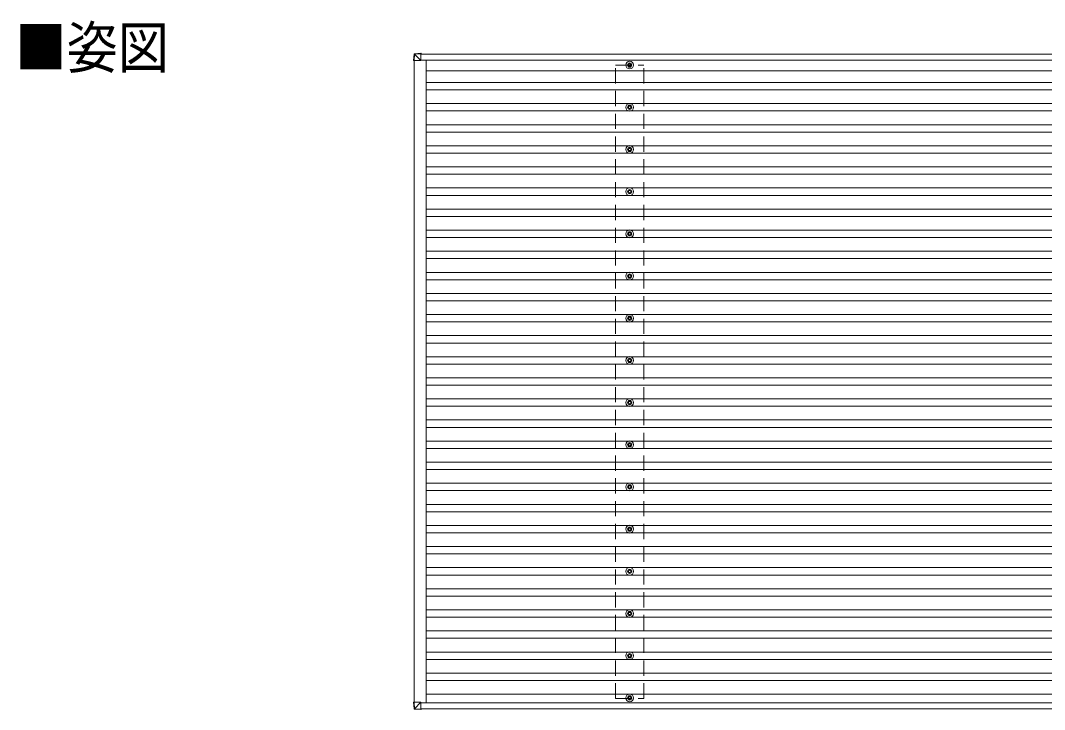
# Model space of a CAD drawing. Units: millimetres at full size, sheet at 1:60; details may follow other scales. Extents: x -16864 to 16864, y -11640 to 11640.
# Drawn here: x -2933 to 1925, y -1129 to 2138 of the extents above; entities that cross this region are included whole.
import ezdxf
from ezdxf.enums import TextEntityAlignment as Align

# ---------------------------------------------------------------- set-up
doc = ezdxf.new("R2010")
doc.units = ezdxf.units.MM
doc.header["$LTSCALE"] = 60
doc.linetypes.add('DASHED1', pattern=[1.8, 1.2, -0.6])
for name, color, linetype, lineweight in [('1-1', 2, 'Continuous', 9), ('1-2', 134, 'Continuous', 9), ('1-3', 5, 'Continuous', 5), ('1-4', 2, 'DASHED1', 9), ('1-5', 6, 'Continuous', 9)]:
    doc.layers.add(name, color=color, linetype=linetype, lineweight=lineweight)
doc.layers.add('1-7', color=7, linetype='Continuous')
doc.styles.add('ＭＳ ゴシック', font='')
doc.styles.get('ＭＳ ゴシック').set_extended_font_data('MS Gothic')

msp = doc.modelspace()

# ---------------------------------------------------------------- linework, layer by layer
at = {"layer": '1-1'}
for p, q in [((-1066.18, 1947.99), (-1066.18, -1094.23)), ((-1033.73, 1949.47), (4577.85, 1949.47)), ((-1033.71, 1978.47), (4577.85, 1978.47)), ((-1008.38, 1949.47), (-1008.38, -1096.53)), ((-1008.38, 1899.97), (10221.23, 1899.97)), ((-1008.38, -1056.03), (10221.23, -1056.03)), ((-1033.77, -1096.53), (4577.85, -1096.53)), ((-1031.67, -1125.53), (4577.85, -1125.53))]:
    msp.add_line(p, q, dxfattribs=at)
at = {"layer": '1-2'}
for p, q in [((-1008.38, 1843.97), (10221.23, 1843.97)), ((-1008.38, 1808.97), (10221.23, 1808.97)), ((-1008.38, 1743.97), (10221.23, 1743.97)), ((-1008.38, 1708.97), (10221.23, 1708.97)), ((-1008.38, 1643.97), (10221.23, 1643.97)), ((-1008.38, 1608.97), (10221.23, 1608.97)), ((-1008.38, 1543.97), (10221.23, 1543.97)), ((-1008.38, 1508.97), (10221.23, 1508.97)), ((-1008.38, 1443.97), (10221.23, 1443.97)), ((-1008.38, 1408.97), (10221.23, 1408.97)), ((-1008.38, 1343.97), (10221.23, 1343.97)), ((-1008.38, 1308.97), (10221.23, 1308.97)), ((-1008.38, 1243.97), (10221.23, 1243.97)), ((-1008.38, 1208.97), (10221.23, 1208.97)), ((-1008.38, 1143.97), (10221.23, 1143.97)), ((-1008.38, 1108.97), (10221.23, 1108.97)), ((-1008.38, 1043.97), (10221.23, 1043.97)), ((-1008.38, 1008.97), (10221.23, 1008.97)), ((-1008.38, 943.97), (10221.23, 943.97)), ((-1008.38, 908.97), (10221.23, 908.97)), ((-1008.38, 843.97), (10221.23, 843.97)), ((-1008.38, 808.97), (10221.23, 808.97)), ((-1008.38, 743.97), (10221.23, 743.97)), ((-1008.38, 708.97), (10221.23, 708.97)), ((-1008.38, 643.97), (10221.23, 643.97)), ((-1008.38, 608.97), (10221.23, 608.97)), ((-1008.38, 543.97), (10221.23, 543.97)), ((-1008.38, 508.97), (10221.23, 508.97)), ((-1008.38, 443.97), (10221.23, 443.97)), ((-1008.38, 408.97), (10221.23, 408.97)), ((-1008.38, 343.97), (10221.23, 343.97)), ((-1008.38, 308.97), (10221.23, 308.97)), ((-1008.38, 243.97), (10221.23, 243.97)), ((-1008.38, 208.97), (10221.23, 208.97)), ((-1008.38, 143.97), (10221.23, 143.97)), ((-1008.38, 108.97), (10221.23, 108.97)), ((-1008.38, 43.97), (10221.23, 43.97)), ((-1008.38, 8.97), (10221.23, 8.97)), ((-1008.38, -56.03), (10221.23, -56.03)), ((-1008.38, -91.03), (10221.23, -91.03)), ((-1008.38, -156.03), (10221.23, -156.03)), ((-1008.38, -191.03), (10221.23, -191.03)), ((-1008.38, -256.03), (10221.23, -256.03)), ((-1008.38, -291.03), (10221.23, -291.03)), ((-1008.38, -356.03), (10221.23, -356.03)), ((-1008.38, -391.03), (10221.23, -391.03)), ((-1008.38, -456.03), (10221.23, -456.03)), ((-1008.38, -491.03), (10221.23, -491.03)), ((-1008.38, -556.03), (10221.23, -556.03)), ((-1008.38, -591.03), (10221.23, -591.03)), ((-1008.38, -656.03), (10221.23, -656.03)), ((-1008.38, -691.03), (10221.23, -691.03)), ((-1008.38, -756.03), (10221.23, -756.03)), ((-1008.38, -791.03), (10221.23, -791.03)), ((-1008.38, -856.03), (10221.23, -856.03)), ((-1008.38, -891.03), (10221.23, -891.03)), ((-1008.38, -956.03), (10221.23, -956.03)), ((-1008.38, -991.03), (10221.23, -991.03))]:
    msp.add_line(p, q, dxfattribs=at)
at = {"layer": '1-3'}
for p, q in [((-48.76, 1928.22), (-53.18, 1928.22)), ((-48.76, 1928.22), (-53.18, 1928.22)), ((-48.76, 1924.72), (-53.18, 1924.72)), ((-48.76, 1924.72), (-53.18, 1924.72)), ((-44.93, 1936.47), (-44.93, 1932.06)), ((-44.93, 1920.89), (-44.93, 1916.48)), ((-41.43, 1936.47), (-41.43, 1932.06)), ((-41.43, 1920.89), (-41.43, 1916.48)), ((-33.18, 1928.22), (-37.6, 1928.22)), ((-33.18, 1928.22), (-37.6, 1928.22)), ((-33.18, 1924.72), (-37.6, 1924.72)), ((-33.18, 1924.72), (-37.6, 1924.72)), ((-48.76, 1728.22), (-53.18, 1728.22)), ((-48.76, 1724.72), (-53.18, 1724.72)), ((-44.93, 1736.47), (-44.93, 1732.06)), ((-44.93, 1720.89), (-44.93, 1716.48)), ((-41.43, 1736.47), (-41.43, 1732.06)), ((-41.43, 1720.89), (-41.43, 1716.48)), ((-33.18, 1728.22), (-37.6, 1728.22)), ((-33.18, 1724.72), (-37.6, 1724.72)), ((-48.76, 1528.22), (-53.18, 1528.22)), ((-48.76, 1524.72), (-53.18, 1524.72)), ((-44.93, 1536.47), (-44.93, 1532.06)), ((-44.93, 1520.89), (-44.93, 1516.48)), ((-41.43, 1536.47), (-41.43, 1532.06)), ((-41.43, 1520.89), (-41.43, 1516.48)), ((-33.18, 1528.22), (-37.6, 1528.22)), ((-33.18, 1524.72), (-37.6, 1524.72)), ((-48.76, 1328.22), (-53.18, 1328.22)), ((-48.76, 1324.72), (-53.18, 1324.72)), ((-44.93, 1336.47), (-44.93, 1332.06)), ((-44.93, 1320.89), (-44.93, 1316.48)), ((-41.43, 1336.47), (-41.43, 1332.06)), ((-41.43, 1320.89), (-41.43, 1316.48)), ((-33.18, 1328.22), (-37.6, 1328.22)), ((-33.18, 1324.72), (-37.6, 1324.72)), ((-48.76, 1128.22), (-53.18, 1128.22)), ((-48.76, 1124.72), (-53.18, 1124.72)), ((-44.93, 1136.47), (-44.93, 1132.06)), ((-44.93, 1120.89), (-44.93, 1116.48)), ((-41.43, 1136.47), (-41.43, 1132.06)), ((-41.43, 1120.89), (-41.43, 1116.48)), ((-33.18, 1128.22), (-37.6, 1128.22)), ((-33.18, 1124.72), (-37.6, 1124.72)), ((-48.76, 928.22), (-53.18, 928.22)), ((-48.76, 924.72), (-53.18, 924.72)), ((-44.93, 936.47), (-44.93, 932.06)), ((-41.43, 936.47), (-41.43, 932.06)), ((-33.18, 928.22), (-37.6, 928.22)), ((-33.18, 924.72), (-37.6, 924.72)), ((-44.93, 920.89), (-44.93, 916.48)), ((-41.43, 920.89), (-41.43, 916.48)), ((-44.93, 736.47), (-44.93, 732.06)), ((-41.43, 736.47), (-41.43, 732.06)), ((-48.76, 728.22), (-53.18, 728.22)), ((-48.76, 724.72), (-53.18, 724.72)), ((-44.93, 720.89), (-44.93, 716.48)), ((-41.43, 720.89), (-41.43, 716.48)), ((-33.18, 728.22), (-37.6, 728.22)), ((-33.18, 724.72), (-37.6, 724.72)), ((-44.93, 536.47), (-44.93, 532.06)), ((-41.43, 536.47), (-41.43, 532.06)), ((-48.76, 528.22), (-53.18, 528.22)), ((-48.76, 524.72), (-53.18, 524.72)), ((-44.93, 520.89), (-44.93, 516.48)), ((-41.43, 520.89), (-41.43, 516.48)), ((-33.18, 528.22), (-37.6, 528.22)), ((-33.18, 524.72), (-37.6, 524.72)), ((-48.76, 328.22), (-53.18, 328.22)), ((-48.76, 324.72), (-53.18, 324.72)), ((-44.93, 336.47), (-44.93, 332.06)), ((-44.93, 320.89), (-44.93, 316.48)), ((-41.43, 336.47), (-41.43, 332.06)), ((-41.43, 320.89), (-41.43, 316.48)), ((-33.18, 328.22), (-37.6, 328.22)), ((-33.18, 324.72), (-37.6, 324.72)), ((-48.76, 128.22), (-53.18, 128.22)), ((-48.76, 124.72), (-53.18, 124.72)), ((-44.93, 136.47), (-44.93, 132.06)), ((-44.93, 120.89), (-44.93, 116.48)), ((-41.43, 136.47), (-41.43, 132.06)), ((-41.43, 120.89), (-41.43, 116.48)), ((-33.18, 128.22), (-37.6, 128.22)), ((-33.18, 124.72), (-37.6, 124.72)), ((-48.76, -71.78), (-53.18, -71.78)), ((-48.76, -75.28), (-53.18, -75.28)), ((-44.93, -63.53), (-44.93, -67.94)), ((-44.93, -79.11), (-44.93, -83.52)), ((-41.43, -63.53), (-41.43, -67.94)), ((-41.43, -79.11), (-41.43, -83.52)), ((-33.18, -71.78), (-37.6, -71.78)), ((-33.18, -75.28), (-37.6, -75.28)), ((-48.76, -271.78), (-53.18, -271.78)), ((-48.76, -275.28), (-53.18, -275.28)), ((-44.93, -263.53), (-44.93, -267.94)), ((-44.93, -279.11), (-44.93, -283.52)), ((-41.43, -263.53), (-41.43, -267.94)), ((-41.43, -279.11), (-41.43, -283.52)), ((-33.18, -271.78), (-37.6, -271.78)), ((-33.18, -275.28), (-37.6, -275.28)), ((-48.76, -471.78), (-53.18, -471.78)), ((-48.76, -475.28), (-53.18, -475.28)), ((-44.93, -463.53), (-44.93, -467.94)), ((-44.93, -479.11), (-44.93, -483.52)), ((-41.43, -463.53), (-41.43, -467.94)), ((-41.43, -479.11), (-41.43, -483.52)), ((-33.18, -471.78), (-37.6, -471.78)), ((-33.18, -475.28), (-37.6, -475.28)), ((-48.76, -671.78), (-53.18, -671.78)), ((-48.76, -675.28), (-53.18, -675.28)), ((-44.93, -663.53), (-44.93, -667.94)), ((-44.93, -679.11), (-44.93, -683.52)), ((-41.43, -663.53), (-41.43, -667.94)), ((-41.43, -679.11), (-41.43, -683.52)), ((-33.18, -671.78), (-37.6, -671.78)), ((-33.18, -675.28), (-37.6, -675.28)), ((-48.76, -871.78), (-53.18, -871.78)), ((-44.93, -863.53), (-44.93, -867.94)), ((-41.43, -863.53), (-41.43, -867.94)), ((-33.18, -871.78), (-37.6, -871.78)), ((-48.76, -875.28), (-53.18, -875.28)), ((-44.93, -879.11), (-44.93, -883.52)), ((-41.43, -879.11), (-41.43, -883.52)), ((-33.18, -875.28), (-37.6, -875.28)), ((-44.93, -1063.53), (-44.93, -1067.94)), ((-41.43, -1063.53), (-41.43, -1067.94)), ((-48.76, -1071.78), (-53.18, -1071.78)), ((-48.76, -1075.28), (-53.18, -1075.28)), ((-44.93, -1079.11), (-44.93, -1083.52)), ((-41.43, -1079.11), (-41.43, -1083.52)), ((-33.18, -1071.78), (-37.6, -1071.78)), ((-33.18, -1075.28), (-37.6, -1075.28))]:
    msp.add_line(p, q, dxfattribs=at)
for centre, radius in [((-43.18, 1926.47), 18.25), ((-43.18, 1926.47), 18.25), ((-43.18, 1926.47), 10.15), ((-43.18, 1926.47), 10.15), ((-43.18, 1926.47), 5.85), ((-43.18, 1926.47), 5.85), ((-43.18, 1926.47), 5.25), ((-43.18, 1926.47), 5.25), ((-43.18, 1726.47), 18.25), ((-43.18, 1726.47), 10.15), ((-43.18, 1726.47), 5.85), ((-43.18, 1726.47), 5.25), ((-43.18, 1526.47), 18.25), ((-43.18, 1526.47), 10.15), ((-43.18, 1526.47), 5.85), ((-43.18, 1526.47), 5.25), ((-43.18, 1326.47), 18.25), ((-43.18, 1326.47), 10.15), ((-43.18, 1326.47), 5.85), ((-43.18, 1326.47), 5.25), ((-43.18, 1126.47), 18.25), ((-43.18, 1126.47), 10.15), ((-43.18, 1126.47), 5.85), ((-43.18, 1126.47), 5.25), ((-43.18, 926.47), 18.25), ((-43.18, 926.47), 10.15), ((-43.18, 926.47), 5.85), ((-43.18, 926.47), 5.25), ((-43.18, 726.47), 18.25), ((-43.18, 726.47), 10.15), ((-43.18, 726.47), 5.85), ((-43.18, 726.47), 5.25), ((-43.18, 526.47), 18.25), ((-43.18, 526.47), 10.15), ((-43.18, 526.47), 5.85), ((-43.18, 526.47), 5.25), ((-43.18, 326.47), 18.25), ((-43.18, 326.47), 10.15), ((-43.18, 326.47), 5.85), ((-43.18, 326.47), 5.25), ((-43.18, 126.47), 18.25), ((-43.18, 126.47), 10.15), ((-43.18, 126.47), 5.85), ((-43.18, 126.47), 5.25), ((-43.18, -73.53), 18.25), ((-43.18, -73.53), 10.15), ((-43.18, -73.53), 5.85), ((-43.18, -73.53), 5.25), ((-43.18, -273.53), 18.25), ((-43.18, -273.53), 10.15), ((-43.18, -273.53), 5.85), ((-43.18, -273.53), 5.25), ((-43.18, -473.53), 18.25), ((-43.18, -473.53), 10.15), ((-43.18, -473.53), 5.85), ((-43.18, -473.53), 5.25), ((-43.18, -673.53), 18.25), ((-43.18, -673.53), 10.15), ((-43.18, -673.53), 5.85), ((-43.18, -673.53), 5.25), ((-43.18, -873.53), 18.25), ((-43.18, -873.53), 10.15), ((-43.18, -873.53), 5.85), ((-43.18, -873.53), 5.25), ((-43.18, -1073.53), 18.25), ((-43.18, -1073.53), 10.15), ((-43.18, -1073.53), 5.85), ((-43.18, -1073.53), 5.25)]:
    msp.add_circle(centre, radius, dxfattribs=at)
at = {"layer": '1-4'}
for p, q in [((-110.18, 1926.47), (23.82, 1926.47)), ((-110.18, -1076.28), (-110.18, 1926.47)), ((23.82, -1076.28), (23.82, 1926.47)), ((-110.18, -1076.28), (23.82, -1076.28))]:
    msp.add_line(p, q, dxfattribs=at)
at = {"layer": '1-5'}
for p, q in [((-1068.01, 1947.99), (-1066.14, 1978.55)), ((-1066.14, 1947.99), (-1068.01, 1947.99)), ((-1064.28, 1978.42), (-1066.14, 1947.99)), ((-1066.14, 1947.99), (-1033.77, 1947.99)), ((-1064.27, 1980.42), (-1033.72, 1982.29)), ((-1033.74, 1980.39), (-1064.23, 1978.52)), ((-1033.77, 1947.99), (-1064.18, 1978.43)), ((-1033.74, 1980.39), (-1033.77, 1947.99)), ((-1033.73, 1948.02), (-1033.71, 1979.31)), ((-1031.65, 1982.29), (-1033.72, 1982.29)), ((-1033.71, 1979.66), (-1031.68, 1979.79)), ((-1031.67, 1979.32), (-1033.71, 1979.2)), ((-1033.71, 1978.99), (-1031.63, 1978.99)), ((-1033.7, 1979.79), (-1031.68, 1979.79)), ((-1031.67, 1978.99), (-1031.67, 1979.32)), ((-1031.64, 1981.35), (-1031.63, 1978.99)), ((-1068.01, -1094.23), (-1066.14, -1124.78)), ((-1066.14, -1094.23), (-1068.01, -1094.23)), ((-1066.14, -1094.23), (-1033.77, -1094.23)), ((-1064.28, -1124.66), (-1066.14, -1094.23)), ((-1033.77, -1094.23), (-1064.18, -1124.67)), ((-1033.74, -1126.63), (-1033.77, -1094.23)), ((-1033.73, -1094.25), (-1033.71, -1125.55)), ((-1064.27, -1126.66), (-1033.72, -1128.53)), ((-1033.74, -1126.63), (-1064.23, -1124.76)), ((-1031.65, -1128.53), (-1033.72, -1128.53)), ((-1033.71, -1125.23), (-1031.63, -1125.23)), ((-1031.67, -1125.56), (-1033.71, -1125.43)), ((-1033.71, -1125.9), (-1031.68, -1126.03)), ((-1033.7, -1126.03), (-1031.68, -1126.03)), ((-1031.67, -1125.23), (-1031.67, -1125.56)), ((-1031.64, -1127.59), (-1031.63, -1125.23))]:
    msp.add_line(p, q, dxfattribs=at)
for centre, radius, start, end in [((-1064.15, 1978.42), 2, 93.50293, 176.50293), ((-1058.15, 2086.2), 107.95, 265.75452, 266.7454), ((-1056.76, 1979.38), 7.58, 172.1116, 187.2478), ((-1064.15, -1124.66), 2, 183.49707, 266.49707), ((-1058.15, -1232.43), 107.95, 93.2546, 94.24548), ((-1056.76, -1125.62), 7.58, 172.7522, 187.8884)]:
    msp.add_arc(centre, radius, start, end, dxfattribs=at)
for centre, major_axis, ratio, start_param, end_param in [((-1064.15, 1978.42), (-0.12, 2), 0.038822, 6.2823106, 7.8008448), ((-1033.72, 1980.29), (0, 2), 0.014285, 0, 1.5185342), ((-1033.7, 1979.29), (0, 0.501), 0.014285, 0, 1.5185342), ((-1031.68, 1979.29), (0, 0.501), 0.014308, 4.778368, 6.283186), ((-1031.65, 1981.29), (0, 1), 0.014308, 4.778368, 6.283186), ((-1064.15, -1124.66), (-0.12, -2), 0.038822, 4.7655258, 6.28406), ((-1033.72, -1126.52), (0, -2), 0.014285, 4.7646511, 6.2831853), ((-1033.7, -1125.53), (0, -0.501), 0.014285, 4.7646511, 6.2831853), ((-1031.68, -1125.53), (0, -0.501), 0.014308, 6.2831846, 7.7880026), ((-1031.65, -1127.52), (0, -1), 0.014308, 6.2831846, 7.7880026)]:
    msp.add_ellipse(centre, major_axis=major_axis, ratio=ratio, start_param=start_param, end_param=end_param, dxfattribs=at)

# ---------------------------------------------------------------- texts
at = {"layer": '1-7', "style": 'ＭＳ ゴシック', "width": 0.9}
msp.add_text('■姿図', height=197.9, dxfattribs=at).set_placement((-2957.25, 1851.79), align=Align.BOTTOM_LEFT)

doc.saveas('drawing.dxf')
